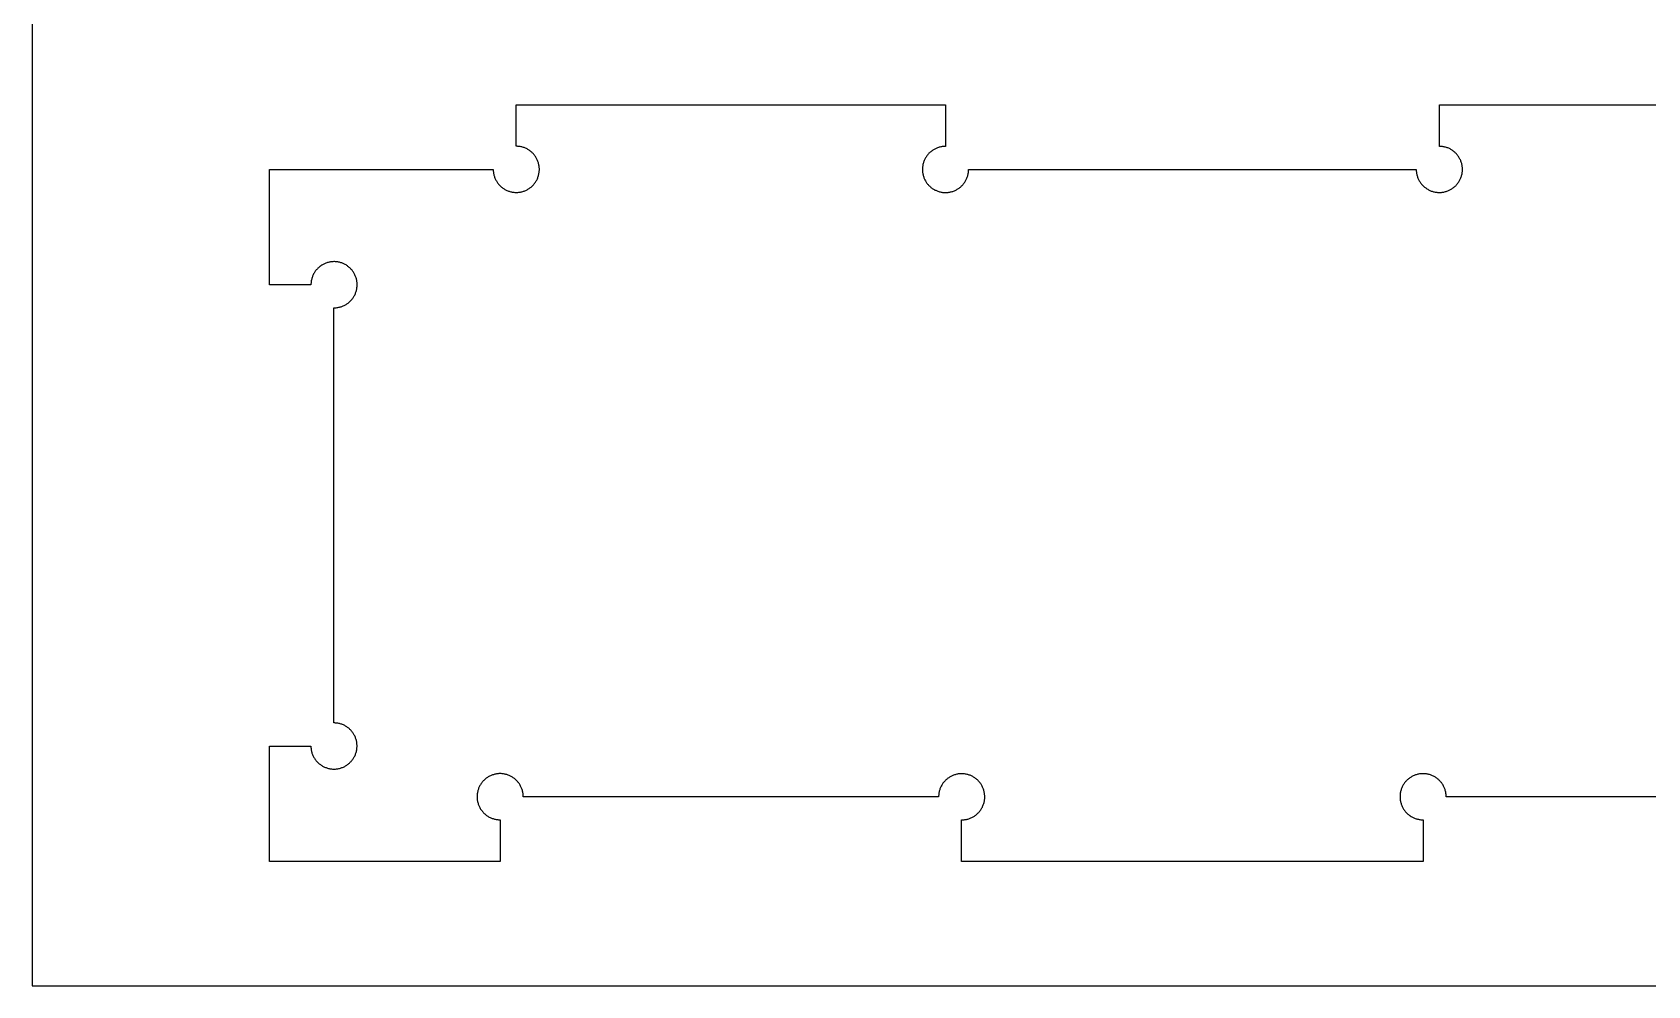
# Model space of a CAD drawing. Header units: millimetres. Extents: x -5 to 101, y -5 to 95.
# Drawn here: x -5 to 30, y -5 to 15.67 of the extents above; entities that cross this region are included whole.
import ezdxf

# ---------------------------------------------------------------- set-up
doc = ezdxf.new("R2010")
doc.units = ezdxf.units.MM
doc.layers.add('Default', color=18, linetype='Continuous', true_color=0x000000)

msp = doc.modelspace()

# ---------------------------------------------------------------- linework, layer by layer
at = {"layer": 'Default'}
for p, q in [((-5, 95), (-5, -5)), ((5.486, 13.198), (5.486, 14.096)), ((5.486, 14.096), (14.786, 14.096)), ((14.786, 14.096), (14.786, 13.195)), ((25.486, 13.196), (25.486, 14.096)), ((25.486, 14.096), (34.786, 14.096)), ((5.503, 13.197), (5.486, 13.198)), ((5.52, 13.196), (5.503, 13.197)), ((5.538, 13.195), (5.52, 13.196)), ((5.555, 13.193), (5.538, 13.195)), ((5.572, 13.19), (5.555, 13.193)), ((5.589, 13.187), (5.572, 13.19)), ((5.606, 13.183), (5.589, 13.187)), ((5.623, 13.178), (5.606, 13.183)), ((5.64, 13.173), (5.623, 13.178)), ((5.656, 13.168), (5.64, 13.173)), ((5.673, 13.161), (5.656, 13.168)), ((5.689, 13.155), (5.673, 13.161)), ((5.705, 13.147), (5.689, 13.155)), ((5.72, 13.139), (5.705, 13.147)), ((5.735, 13.131), (5.72, 13.139)), ((5.75, 13.122), (5.735, 13.131)), ((5.765, 13.112), (5.75, 13.122)), ((5.779, 13.102), (5.765, 13.112)), ((5.793, 13.092), (5.779, 13.102)), ((5.807, 13.081), (5.793, 13.092)), ((5.82, 13.07), (5.807, 13.081)), ((5.833, 13.058), (5.82, 13.07)), ((5.845, 13.045), (5.833, 13.058)), ((5.857, 13.033), (5.845, 13.045)), ((5.869, 13.019), (5.857, 13.033)), ((5.88, 13.006), (5.869, 13.019)), ((5.89, 12.992), (5.88, 13.006)), ((5.9, 12.978), (5.89, 12.992)), ((5.91, 12.963), (5.9, 12.978)), ((5.919, 12.948), (5.91, 12.963)), ((14.364, 12.963), (14.355, 12.949)), ((14.374, 12.978), (14.364, 12.963)), ((14.384, 12.992), (14.374, 12.978)), ((14.394, 13.006), (14.384, 12.992)), ((14.405, 13.019), (14.394, 13.006)), ((14.416, 13.032), (14.405, 13.019)), ((14.428, 13.045), (14.416, 13.032)), ((14.441, 13.057), (14.428, 13.045)), ((14.453, 13.069), (14.441, 13.057)), ((14.467, 13.08), (14.453, 13.069)), ((14.48, 13.091), (14.467, 13.08)), ((14.494, 13.101), (14.48, 13.091)), ((14.508, 13.111), (14.494, 13.101)), ((14.523, 13.12), (14.508, 13.111)), ((14.538, 13.129), (14.523, 13.12)), ((14.553, 13.138), (14.538, 13.129)), ((14.568, 13.145), (14.553, 13.138)), ((14.584, 13.153), (14.568, 13.145)), ((14.6, 13.159), (14.584, 13.153)), ((14.616, 13.166), (14.6, 13.159)), ((14.633, 13.171), (14.616, 13.166)), ((14.649, 13.176), (14.633, 13.171)), ((14.666, 13.181), (14.649, 13.176)), ((14.683, 13.185), (14.666, 13.181)), ((14.7, 13.188), (14.683, 13.185)), ((14.717, 13.191), (14.7, 13.188)), ((14.734, 13.193), (14.717, 13.191)), ((14.751, 13.194), (14.734, 13.193)), ((14.769, 13.195), (14.751, 13.194)), ((14.786, 13.195), (14.769, 13.195)), ((25.503, 13.196), (25.486, 13.196)), ((25.52, 13.195), (25.503, 13.196)), ((25.537, 13.194), (25.52, 13.195)), ((25.555, 13.192), (25.537, 13.194)), ((25.572, 13.189), (25.555, 13.192)), ((25.589, 13.186), (25.572, 13.189)), ((25.606, 13.182), (25.589, 13.186)), ((25.622, 13.177), (25.606, 13.182)), ((25.639, 13.172), (25.622, 13.177)), ((25.655, 13.167), (25.639, 13.172)), ((25.672, 13.161), (25.655, 13.167)), ((25.688, 13.154), (25.672, 13.161)), ((25.703, 13.147), (25.688, 13.154)), ((25.719, 13.139), (25.703, 13.147)), ((25.734, 13.13), (25.719, 13.139)), ((25.749, 13.122), (25.734, 13.13)), ((25.763, 13.112), (25.749, 13.122)), ((25.778, 13.102), (25.763, 13.112)), ((25.792, 13.092), (25.778, 13.102)), ((25.805, 13.081), (25.792, 13.092)), ((25.818, 13.07), (25.805, 13.081)), ((25.831, 13.058), (25.818, 13.07)), ((25.843, 13.046), (25.831, 13.058)), ((25.855, 13.033), (25.843, 13.046)), ((25.867, 13.02), (25.855, 13.033)), ((25.878, 13.007), (25.867, 13.02)), ((25.888, 12.993), (25.878, 13.007)), ((25.898, 12.979), (25.888, 12.993)), ((25.908, 12.965), (25.898, 12.979)), ((25.917, 12.95), (25.908, 12.965)), ((0.136, 10.196), (0.136, 12.696)), ((0.136, 12.696), (4.986, 12.696)), ((4.986, 12.696), (4.986, 12.679)), ((4.986, 12.679), (4.987, 12.661)), ((4.987, 12.661), (4.989, 12.644)), ((4.989, 12.644), (4.991, 12.627)), ((4.991, 12.627), (4.994, 12.609)), ((4.994, 12.609), (4.997, 12.592)), ((5.927, 12.933), (5.919, 12.948)), ((5.935, 12.917), (5.927, 12.933)), ((5.942, 12.902), (5.935, 12.917)), ((5.949, 12.886), (5.942, 12.902)), ((5.955, 12.869), (5.949, 12.886)), ((5.961, 12.853), (5.955, 12.869)), ((5.966, 12.836), (5.961, 12.853)), ((5.971, 12.819), (5.966, 12.836)), ((5.975, 12.802), (5.971, 12.819)), ((5.978, 12.785), (5.975, 12.802)), ((5.975, 12.594), (5.978, 12.612)), ((5.981, 12.768), (5.978, 12.785)), ((5.978, 12.612), (5.981, 12.629)), ((5.983, 12.751), (5.981, 12.768)), ((5.981, 12.629), (5.983, 12.646)), ((5.985, 12.733), (5.983, 12.751)), ((5.983, 12.646), (5.985, 12.663)), ((5.986, 12.716), (5.985, 12.733)), ((5.985, 12.663), (5.986, 12.681)), ((5.986, 12.698), (5.986, 12.716)), ((5.986, 12.681), (5.986, 12.698)), ((14.287, 12.718), (14.286, 12.701)), ((14.286, 12.701), (14.286, 12.684)), ((14.286, 12.684), (14.287, 12.666)), ((14.288, 12.736), (14.287, 12.718)), ((14.287, 12.666), (14.288, 12.649)), ((14.289, 12.753), (14.288, 12.736)), ((14.288, 12.649), (14.29, 12.632)), ((14.292, 12.77), (14.289, 12.753)), ((14.29, 12.632), (14.293, 12.615)), ((14.295, 12.787), (14.292, 12.77)), ((14.293, 12.615), (14.296, 12.598)), ((14.298, 12.804), (14.295, 12.787)), ((14.302, 12.821), (14.298, 12.804)), ((14.307, 12.838), (14.302, 12.821)), ((14.312, 12.854), (14.307, 12.838)), ((14.318, 12.87), (14.312, 12.854)), ((14.324, 12.887), (14.318, 12.87)), ((14.331, 12.902), (14.324, 12.887)), ((14.338, 12.918), (14.331, 12.902)), ((14.346, 12.933), (14.338, 12.918)), ((14.355, 12.949), (14.346, 12.933)), ((15.275, 12.593), (15.279, 12.61)), ((15.279, 12.61), (15.281, 12.627)), ((15.281, 12.627), (15.283, 12.644)), ((15.283, 12.644), (15.285, 12.661)), ((15.285, 12.661), (15.286, 12.679)), ((15.286, 12.679), (15.286, 12.696)), ((15.286, 12.696), (24.986, 12.696)), ((24.986, 12.696), (24.986, 12.679)), ((24.986, 12.679), (24.987, 12.661)), ((24.987, 12.661), (24.989, 12.644)), ((24.989, 12.644), (24.991, 12.627)), ((24.991, 12.627), (24.994, 12.61)), ((24.994, 12.61), (24.997, 12.593)), ((25.925, 12.935), (25.917, 12.95)), ((25.933, 12.919), (25.925, 12.935)), ((25.941, 12.904), (25.933, 12.919)), ((25.948, 12.888), (25.941, 12.904)), ((25.954, 12.872), (25.948, 12.888)), ((25.96, 12.856), (25.954, 12.872)), ((25.965, 12.839), (25.96, 12.856)), ((25.97, 12.822), (25.965, 12.839)), ((25.974, 12.805), (25.97, 12.822)), ((25.977, 12.789), (25.974, 12.805)), ((25.98, 12.771), (25.977, 12.789)), ((25.977, 12.599), (25.98, 12.616)), ((25.983, 12.754), (25.98, 12.771)), ((25.98, 12.616), (25.982, 12.633)), ((25.982, 12.633), (25.984, 12.65)), ((25.984, 12.737), (25.983, 12.754)), ((25.985, 12.72), (25.984, 12.737)), ((25.984, 12.65), (25.985, 12.668)), ((25.986, 12.702), (25.985, 12.72)), ((25.985, 12.668), (25.986, 12.685)), ((25.986, 12.685), (25.986, 12.702)), ((4.997, 12.592), (5.001, 12.575)), ((5.001, 12.575), (5.006, 12.558)), ((5.006, 12.558), (5.011, 12.542)), ((5.011, 12.542), (5.017, 12.525)), ((5.017, 12.525), (5.023, 12.509)), ((5.023, 12.509), (5.03, 12.493)), ((5.03, 12.493), (5.037, 12.477)), ((5.037, 12.477), (5.045, 12.462)), ((5.045, 12.462), (5.054, 12.446)), ((5.054, 12.446), (5.063, 12.431)), ((5.063, 12.431), (5.072, 12.417)), ((5.072, 12.417), (5.082, 12.403)), ((5.082, 12.403), (5.093, 12.389)), ((5.093, 12.389), (5.104, 12.375)), ((5.104, 12.375), (5.115, 12.362)), ((5.115, 12.362), (5.127, 12.349)), ((5.127, 12.349), (5.139, 12.337)), ((5.139, 12.337), (5.152, 12.325)), ((5.152, 12.325), (5.165, 12.314)), ((5.165, 12.314), (5.179, 12.303)), ((5.179, 12.303), (5.193, 12.292)), ((5.193, 12.292), (5.207, 12.282)), ((5.207, 12.282), (5.222, 12.273)), ((5.222, 12.273), (5.237, 12.264)), ((5.237, 12.264), (5.252, 12.256)), ((5.252, 12.256), (5.268, 12.248)), ((5.706, 12.249), (5.721, 12.257)), ((5.721, 12.257), (5.737, 12.265)), ((5.737, 12.265), (5.752, 12.274)), ((5.752, 12.274), (5.766, 12.284)), ((5.766, 12.284), (5.781, 12.294)), ((5.781, 12.294), (5.794, 12.304)), ((5.794, 12.304), (5.808, 12.315)), ((5.808, 12.315), (5.821, 12.327)), ((5.821, 12.327), (5.834, 12.339)), ((5.834, 12.339), (5.846, 12.351)), ((5.846, 12.351), (5.858, 12.364)), ((5.858, 12.364), (5.869, 12.377)), ((5.869, 12.377), (5.88, 12.391)), ((5.88, 12.391), (5.891, 12.404)), ((5.891, 12.404), (5.901, 12.419)), ((5.901, 12.419), (5.91, 12.433)), ((5.91, 12.433), (5.919, 12.448)), ((5.919, 12.448), (5.928, 12.464)), ((5.928, 12.464), (5.936, 12.479)), ((5.936, 12.479), (5.943, 12.495)), ((5.943, 12.495), (5.95, 12.511)), ((5.95, 12.511), (5.956, 12.527)), ((5.956, 12.527), (5.962, 12.544)), ((5.962, 12.544), (5.967, 12.561)), ((5.967, 12.561), (5.971, 12.577)), ((5.971, 12.577), (5.975, 12.594)), ((14.296, 12.598), (14.299, 12.581)), ((14.299, 12.581), (14.304, 12.564)), ((14.304, 12.564), (14.309, 12.547)), ((14.309, 12.547), (14.314, 12.531)), ((14.314, 12.531), (14.32, 12.514)), ((14.32, 12.514), (14.326, 12.498)), ((14.326, 12.498), (14.334, 12.483)), ((14.334, 12.483), (14.341, 12.467)), ((14.341, 12.467), (14.349, 12.452)), ((14.349, 12.452), (14.358, 12.437)), ((14.358, 12.437), (14.367, 12.422)), ((14.367, 12.422), (14.377, 12.408)), ((14.377, 12.408), (14.387, 12.394)), ((14.387, 12.394), (14.398, 12.38)), ((14.398, 12.38), (14.409, 12.367)), ((14.409, 12.367), (14.421, 12.354)), ((14.421, 12.354), (14.433, 12.342)), ((14.433, 12.342), (14.445, 12.33)), ((14.445, 12.33), (14.458, 12.318)), ((14.458, 12.318), (14.471, 12.307)), ((14.471, 12.307), (14.485, 12.296)), ((14.485, 12.296), (14.499, 12.286)), ((14.499, 12.286), (14.513, 12.276)), ((14.513, 12.276), (14.528, 12.267)), ((14.528, 12.267), (14.543, 12.258)), ((14.543, 12.258), (14.558, 12.25)), ((14.558, 12.25), (14.574, 12.243)), ((15.009, 12.248), (15.025, 12.256)), ((15.025, 12.256), (15.04, 12.265)), ((15.04, 12.265), (15.055, 12.274)), ((15.055, 12.274), (15.069, 12.283)), ((15.069, 12.283), (15.083, 12.293)), ((15.083, 12.293), (15.097, 12.304)), ((15.097, 12.304), (15.11, 12.315)), ((15.11, 12.315), (15.123, 12.326)), ((15.123, 12.326), (15.136, 12.338)), ((15.136, 12.338), (15.148, 12.35)), ((15.148, 12.35), (15.16, 12.363)), ((15.16, 12.363), (15.171, 12.376)), ((15.171, 12.376), (15.182, 12.39)), ((15.182, 12.39), (15.192, 12.404)), ((15.192, 12.404), (15.202, 12.418)), ((15.202, 12.418), (15.212, 12.433)), ((15.212, 12.433), (15.22, 12.448)), ((15.22, 12.448), (15.229, 12.463)), ((15.229, 12.463), (15.236, 12.478)), ((15.236, 12.478), (15.244, 12.494)), ((15.244, 12.494), (15.25, 12.51)), ((15.25, 12.51), (15.257, 12.526)), ((15.257, 12.526), (15.262, 12.543)), ((15.262, 12.543), (15.267, 12.559)), ((15.267, 12.559), (15.272, 12.576)), ((15.272, 12.576), (15.275, 12.593)), ((24.997, 12.593), (25.001, 12.576)), ((25.001, 12.576), (25.005, 12.559)), ((25.005, 12.559), (25.01, 12.543)), ((25.01, 12.543), (25.016, 12.526)), ((25.016, 12.526), (25.022, 12.51)), ((25.022, 12.51), (25.029, 12.494)), ((25.029, 12.494), (25.036, 12.478)), ((25.036, 12.478), (25.044, 12.463)), ((25.044, 12.463), (25.052, 12.448)), ((25.052, 12.448), (25.061, 12.433)), ((25.061, 12.433), (25.07, 12.418)), ((25.07, 12.418), (25.08, 12.404)), ((25.08, 12.404), (25.091, 12.39)), ((25.091, 12.39), (25.102, 12.377)), ((25.102, 12.377), (25.113, 12.364)), ((25.113, 12.364), (25.125, 12.351)), ((25.125, 12.351), (25.137, 12.338)), ((25.137, 12.338), (25.149, 12.327)), ((25.149, 12.327), (25.162, 12.315)), ((25.162, 12.315), (25.176, 12.304)), ((25.176, 12.304), (25.19, 12.294)), ((25.19, 12.294), (25.204, 12.284)), ((25.204, 12.284), (25.218, 12.274)), ((25.218, 12.274), (25.233, 12.265)), ((25.233, 12.265), (25.248, 12.257)), ((25.248, 12.257), (25.263, 12.249)), ((25.699, 12.244), (25.714, 12.251)), ((25.714, 12.251), (25.73, 12.26)), ((25.73, 12.26), (25.745, 12.268)), ((25.745, 12.268), (25.759, 12.278)), ((25.759, 12.278), (25.774, 12.287)), ((25.774, 12.287), (25.788, 12.297)), ((25.788, 12.297), (25.801, 12.308)), ((25.801, 12.308), (25.815, 12.319)), ((25.815, 12.319), (25.827, 12.331)), ((25.827, 12.331), (25.84, 12.343)), ((25.84, 12.343), (25.852, 12.355)), ((25.852, 12.355), (25.863, 12.368)), ((25.863, 12.368), (25.875, 12.382)), ((25.875, 12.382), (25.885, 12.395)), ((25.885, 12.395), (25.895, 12.409)), ((25.895, 12.409), (25.905, 12.424)), ((25.905, 12.424), (25.914, 12.438)), ((25.914, 12.438), (25.923, 12.453)), ((25.923, 12.453), (25.931, 12.469)), ((25.931, 12.469), (25.939, 12.484)), ((25.939, 12.484), (25.946, 12.5)), ((25.946, 12.5), (25.952, 12.516)), ((25.952, 12.516), (25.958, 12.532)), ((25.958, 12.532), (25.964, 12.549)), ((25.964, 12.549), (25.969, 12.565)), ((25.969, 12.565), (25.973, 12.582)), ((25.973, 12.582), (25.977, 12.599)), ((5.268, 12.248), (5.284, 12.24)), ((5.284, 12.24), (5.3, 12.234)), ((5.3, 12.234), (5.316, 12.227)), ((5.316, 12.227), (5.333, 12.222)), ((5.333, 12.222), (5.349, 12.217)), ((5.349, 12.217), (5.366, 12.212)), ((5.366, 12.212), (5.383, 12.208)), ((5.383, 12.208), (5.4, 12.205)), ((5.4, 12.205), (5.417, 12.202)), ((5.417, 12.202), (5.435, 12.2)), ((5.435, 12.2), (5.452, 12.199)), ((5.452, 12.199), (5.47, 12.198)), ((5.47, 12.198), (5.487, 12.198)), ((5.487, 12.198), (5.504, 12.198)), ((5.504, 12.198), (5.522, 12.199)), ((5.522, 12.199), (5.539, 12.2)), ((5.539, 12.2), (5.557, 12.203)), ((5.557, 12.203), (5.574, 12.205)), ((5.574, 12.205), (5.591, 12.209)), ((5.591, 12.209), (5.608, 12.213)), ((5.608, 12.213), (5.625, 12.217)), ((5.625, 12.217), (5.641, 12.222)), ((5.641, 12.222), (5.658, 12.228)), ((5.658, 12.228), (5.674, 12.234)), ((5.674, 12.234), (5.69, 12.241)), ((5.69, 12.241), (5.706, 12.249)), ((14.574, 12.243), (14.59, 12.236)), ((14.59, 12.236), (14.606, 12.229)), ((14.606, 12.229), (14.622, 12.223)), ((14.622, 12.223), (14.639, 12.218)), ((14.639, 12.218), (14.655, 12.213)), ((14.655, 12.213), (14.672, 12.209)), ((14.672, 12.209), (14.689, 12.205)), ((14.689, 12.205), (14.706, 12.202)), ((14.706, 12.202), (14.723, 12.199)), ((14.723, 12.199), (14.74, 12.197)), ((14.74, 12.197), (14.758, 12.196)), ((14.758, 12.196), (14.775, 12.195)), ((14.775, 12.195), (14.792, 12.195)), ((14.792, 12.195), (14.81, 12.196)), ((14.81, 12.196), (14.827, 12.197)), ((14.827, 12.197), (14.844, 12.199)), ((14.844, 12.199), (14.861, 12.201)), ((14.861, 12.201), (14.878, 12.204)), ((14.878, 12.204), (14.895, 12.207)), ((14.895, 12.207), (14.912, 12.212)), ((14.912, 12.212), (14.929, 12.216)), ((14.929, 12.216), (14.945, 12.221)), ((14.945, 12.221), (14.962, 12.227)), ((14.962, 12.227), (14.978, 12.234)), ((14.978, 12.234), (14.994, 12.241)), ((14.994, 12.241), (15.009, 12.248)), ((25.263, 12.249), (25.279, 12.241)), ((25.279, 12.241), (25.295, 12.234)), ((25.295, 12.234), (25.311, 12.228)), ((25.311, 12.228), (25.327, 12.222)), ((25.327, 12.222), (25.344, 12.217)), ((25.344, 12.217), (25.361, 12.212)), ((25.361, 12.212), (25.377, 12.208)), ((25.377, 12.208), (25.394, 12.205)), ((25.394, 12.205), (25.412, 12.202)), ((25.412, 12.202), (25.429, 12.2)), ((25.429, 12.2), (25.446, 12.198)), ((25.446, 12.198), (25.463, 12.197)), ((25.463, 12.197), (25.481, 12.196)), ((25.481, 12.196), (25.498, 12.196)), ((25.498, 12.196), (25.515, 12.197)), ((25.515, 12.197), (25.532, 12.198)), ((25.532, 12.198), (25.55, 12.2)), ((25.55, 12.2), (25.567, 12.203)), ((25.567, 12.203), (25.584, 12.206)), ((25.584, 12.206), (25.601, 12.21)), ((25.601, 12.21), (25.618, 12.214)), ((25.618, 12.214), (25.634, 12.219)), ((25.634, 12.219), (25.651, 12.224)), ((25.651, 12.224), (25.667, 12.23)), ((25.667, 12.23), (25.683, 12.237)), ((25.683, 12.237), (25.699, 12.244)), ((1.142, 10.502), (1.132, 10.489)), ((1.153, 10.516), (1.142, 10.502)), ((1.165, 10.529), (1.153, 10.516)), ((1.176, 10.542), (1.165, 10.529)), ((1.188, 10.554), (1.176, 10.542)), ((1.201, 10.566), (1.188, 10.554)), ((1.214, 10.578), (1.201, 10.566)), ((1.228, 10.589), (1.214, 10.578)), ((1.241, 10.599), (1.228, 10.589)), ((1.255, 10.609), (1.241, 10.599)), ((1.27, 10.619), (1.255, 10.609)), ((1.285, 10.628), (1.27, 10.619)), ((1.3, 10.636), (1.285, 10.628)), ((1.315, 10.644), (1.3, 10.636)), ((1.331, 10.652), (1.315, 10.644)), ((1.347, 10.659), (1.331, 10.652)), ((1.363, 10.665), (1.347, 10.659)), ((1.379, 10.671), (1.363, 10.665)), ((1.396, 10.676), (1.379, 10.671)), ((1.413, 10.681), (1.396, 10.676)), ((1.429, 10.685), (1.413, 10.681)), ((1.446, 10.688), (1.429, 10.685)), ((1.464, 10.691), (1.446, 10.688)), ((1.481, 10.694), (1.464, 10.691)), ((1.498, 10.695), (1.481, 10.694)), ((1.515, 10.696), (1.498, 10.695)), ((1.533, 10.697), (1.515, 10.696)), ((1.55, 10.697), (1.533, 10.697)), ((1.567, 10.696), (1.55, 10.697)), ((1.585, 10.695), (1.567, 10.696)), ((1.602, 10.693), (1.585, 10.695)), ((1.619, 10.69), (1.602, 10.693)), ((1.636, 10.687), (1.619, 10.69)), ((1.653, 10.683), (1.636, 10.687)), ((1.67, 10.679), (1.653, 10.683)), ((1.687, 10.674), (1.67, 10.679)), ((1.703, 10.669), (1.687, 10.674)), ((1.719, 10.663), (1.703, 10.669)), ((1.735, 10.656), (1.719, 10.663)), ((1.751, 10.649), (1.735, 10.656)), ((1.767, 10.641), (1.751, 10.649)), ((1.782, 10.633), (1.767, 10.641)), ((1.797, 10.625), (1.782, 10.633)), ((1.812, 10.615), (1.797, 10.625)), ((1.826, 10.606), (1.812, 10.615)), ((1.84, 10.595), (1.826, 10.606)), ((1.854, 10.585), (1.84, 10.595)), ((1.867, 10.573), (1.854, 10.585)), ((1.88, 10.562), (1.867, 10.573)), ((1.892, 10.55), (1.88, 10.562)), ((1.904, 10.537), (1.892, 10.55)), ((1.916, 10.524), (1.904, 10.537)), ((1.927, 10.511), (1.916, 10.524)), ((1.938, 10.497), (1.927, 10.511)), ((1.038, 10.196), (0.136, 10.196)), ((1.039, 10.231), (1.038, 10.213)), ((1.038, 10.213), (1.038, 10.196)), ((1.041, 10.248), (1.039, 10.231)), ((1.043, 10.265), (1.041, 10.248)), ((1.045, 10.282), (1.043, 10.265)), ((1.049, 10.299), (1.045, 10.282)), ((1.053, 10.316), (1.049, 10.299)), ((1.057, 10.333), (1.053, 10.316)), ((1.062, 10.35), (1.057, 10.333)), ((1.068, 10.366), (1.062, 10.35)), ((1.074, 10.382), (1.068, 10.366)), ((1.08, 10.398), (1.074, 10.382)), ((1.088, 10.414), (1.08, 10.398)), ((1.096, 10.43), (1.088, 10.414)), ((1.104, 10.445), (1.096, 10.43)), ((1.113, 10.46), (1.104, 10.445)), ((1.122, 10.474), (1.113, 10.46)), ((1.132, 10.489), (1.122, 10.474)), ((1.948, 10.483), (1.938, 10.497)), ((1.958, 10.469), (1.948, 10.483)), ((1.967, 10.454), (1.958, 10.469)), ((1.975, 10.439), (1.967, 10.454)), ((1.984, 10.424), (1.975, 10.439)), ((1.991, 10.408), (1.984, 10.424)), ((1.998, 10.392), (1.991, 10.408)), ((2.005, 10.376), (1.998, 10.392)), ((2.011, 10.36), (2.005, 10.376)), ((2.016, 10.344), (2.011, 10.36)), ((2.021, 10.327), (2.016, 10.344)), ((2.025, 10.31), (2.021, 10.327)), ((2.029, 10.293), (2.025, 10.31)), ((2.032, 10.276), (2.029, 10.293)), ((2.034, 10.259), (2.032, 10.276)), ((2.036, 10.242), (2.034, 10.259)), ((2.035, 10.138), (2.036, 10.155)), ((2.037, 10.224), (2.036, 10.242)), ((2.036, 10.155), (2.037, 10.172)), ((2.038, 10.207), (2.037, 10.224)), ((2.037, 10.172), (2.038, 10.19)), ((2.038, 10.19), (2.038, 10.207)), ((1.828, 9.79), (1.842, 9.8)), ((1.842, 9.8), (1.856, 9.811)), ((1.856, 9.811), (1.869, 9.822)), ((1.869, 9.822), (1.882, 9.834)), ((1.882, 9.834), (1.894, 9.846)), ((1.894, 9.846), (1.906, 9.859)), ((1.906, 9.859), (1.918, 9.871)), ((1.918, 9.871), (1.929, 9.885)), ((1.929, 9.885), (1.939, 9.899)), ((1.939, 9.899), (1.95, 9.913)), ((1.95, 9.913), (1.959, 9.927)), ((1.959, 9.927), (1.968, 9.942)), ((1.968, 9.942), (1.977, 9.957)), ((1.977, 9.957), (1.985, 9.972)), ((1.985, 9.972), (1.992, 9.988)), ((1.992, 9.988), (1.999, 10.004)), ((1.999, 10.004), (2.006, 10.02)), ((2.006, 10.02), (2.012, 10.036)), ((2.012, 10.036), (2.017, 10.053)), ((2.017, 10.053), (2.022, 10.07)), ((2.022, 10.07), (2.026, 10.086)), ((2.026, 10.086), (2.029, 10.103)), ((2.029, 10.103), (2.032, 10.12)), ((2.032, 10.12), (2.035, 10.138)), ((1.536, 0.697), (1.536, 9.697)), ((1.536, 9.697), (1.553, 9.697)), ((1.553, 9.697), (1.57, 9.698)), ((1.57, 9.698), (1.587, 9.699)), ((1.587, 9.699), (1.605, 9.701)), ((1.605, 9.701), (1.622, 9.704)), ((1.622, 9.704), (1.639, 9.707)), ((1.639, 9.707), (1.656, 9.711)), ((1.656, 9.711), (1.673, 9.715)), ((1.673, 9.715), (1.689, 9.72)), ((1.689, 9.72), (1.706, 9.726)), ((1.706, 9.726), (1.722, 9.732)), ((1.722, 9.732), (1.738, 9.739)), ((1.738, 9.739), (1.754, 9.746)), ((1.754, 9.746), (1.769, 9.753)), ((1.769, 9.753), (1.785, 9.762)), ((1.785, 9.762), (1.799, 9.771)), ((1.799, 9.771), (1.814, 9.78)), ((1.814, 9.78), (1.828, 9.79)), ((1.553, 0.696), (1.536, 0.697)), ((1.57, 0.695), (1.553, 0.696)), ((1.588, 0.694), (1.57, 0.695)), ((1.605, 0.692), (1.588, 0.694)), ((1.622, 0.689), (1.605, 0.692)), ((1.639, 0.686), (1.622, 0.689)), ((1.656, 0.682), (1.639, 0.686)), ((1.673, 0.677), (1.656, 0.682)), ((1.69, 0.672), (1.673, 0.677)), ((1.707, 0.667), (1.69, 0.672)), ((1.723, 0.66), (1.707, 0.667)), ((1.739, 0.654), (1.723, 0.66)), ((1.755, 0.646), (1.739, 0.654)), ((1.77, 0.638), (1.755, 0.646)), ((1.786, 0.63), (1.77, 0.638)), ((1.801, 0.621), (1.786, 0.63)), ((1.815, 0.611), (1.801, 0.621)), ((1.829, 0.601), (1.815, 0.611)), ((1.843, 0.591), (1.829, 0.601)), ((1.857, 0.58), (1.843, 0.591)), ((1.87, 0.568), (1.857, 0.58)), ((1.883, 0.557), (1.87, 0.568)), ((1.895, 0.544), (1.883, 0.557)), ((1.907, 0.531), (1.895, 0.544)), ((1.919, 0.518), (1.907, 0.531)), ((1.93, 0.505), (1.919, 0.518)), ((1.94, 0.491), (1.93, 0.505)), ((1.95, 0.477), (1.94, 0.491)), ((1.96, 0.462), (1.95, 0.477)), ((1.969, 0.447), (1.96, 0.462)), ((1.977, 0.432), (1.969, 0.447)), ((1.985, 0.416), (1.977, 0.432)), ((1.992, 0.4), (1.985, 0.416)), ((1.999, 0.384), (1.992, 0.4)), ((2.006, 0.368), (1.999, 0.384)), ((2.011, 0.351), (2.006, 0.368)), ((2.016, 0.335), (2.011, 0.351)), ((0.136, -2.304), (0.136, 0.196)), ((0.136, 0.196), (1.036, 0.196)), ((1.036, 0.196), (1.036, 0.179)), ((1.036, 0.179), (1.037, 0.161)), ((1.037, 0.161), (1.039, 0.144)), ((1.039, 0.144), (1.041, 0.126)), ((1.041, 0.126), (1.044, 0.109)), ((1.044, 0.109), (1.047, 0.092)), ((1.047, 0.092), (1.051, 0.075)), ((1.051, 0.075), (1.055, 0.058)), ((1.055, 0.058), (1.06, 0.042)), ((1.06, 0.042), (1.066, 0.025)), ((1.066, 0.025), (1.072, 0.009)), ((1.072, 0.009), (1.079, -0.007)), ((1.993, -0.006), (2, 0.01)), ((2, 0.01), (2.006, 0.026)), ((2.006, 0.026), (2.011, 0.042)), ((2.011, 0.042), (2.017, 0.059)), ((2.021, 0.318), (2.016, 0.335)), ((2.017, 0.059), (2.021, 0.076)), ((2.025, 0.301), (2.021, 0.318)), ((2.021, 0.076), (2.025, 0.093)), ((2.028, 0.284), (2.025, 0.301)), ((2.025, 0.093), (2.028, 0.11)), ((2.031, 0.267), (2.028, 0.284)), ((2.028, 0.11), (2.031, 0.127)), ((2.033, 0.249), (2.031, 0.267)), ((2.031, 0.127), (2.033, 0.145)), ((2.035, 0.232), (2.033, 0.249)), ((2.033, 0.145), (2.035, 0.162)), ((2.036, 0.214), (2.035, 0.232)), ((2.035, 0.162), (2.036, 0.18)), ((2.036, 0.197), (2.036, 0.214)), ((2.036, 0.18), (2.036, 0.197)), ((1.079, -0.007), (1.087, -0.023)), ((1.087, -0.023), (1.095, -0.039)), ((1.095, -0.039), (1.103, -0.054)), ((1.103, -0.054), (1.112, -0.069)), ((1.112, -0.069), (1.122, -0.083)), ((1.122, -0.083), (1.132, -0.098)), ((1.132, -0.098), (1.142, -0.112)), ((1.142, -0.112), (1.153, -0.125)), ((1.153, -0.125), (1.165, -0.138)), ((1.165, -0.138), (1.177, -0.151)), ((1.177, -0.151), (1.189, -0.163)), ((1.189, -0.163), (1.202, -0.175)), ((1.202, -0.175), (1.215, -0.187)), ((1.215, -0.187), (1.228, -0.198)), ((1.228, -0.198), (1.242, -0.208)), ((1.242, -0.208), (1.257, -0.218)), ((1.257, -0.218), (1.271, -0.228)), ((1.271, -0.228), (1.286, -0.237)), ((1.286, -0.237), (1.302, -0.245)), ((1.302, -0.245), (1.317, -0.253)), ((1.317, -0.253), (1.333, -0.26)), ((1.333, -0.26), (1.349, -0.267)), ((1.349, -0.267), (1.365, -0.273)), ((1.365, -0.273), (1.382, -0.279)), ((1.382, -0.279), (1.398, -0.284)), ((1.398, -0.284), (1.415, -0.289)), ((1.415, -0.289), (1.432, -0.293)), ((1.432, -0.293), (1.449, -0.296)), ((1.449, -0.296), (1.467, -0.299)), ((1.467, -0.299), (1.484, -0.301)), ((1.484, -0.301), (1.501, -0.302)), ((1.501, -0.302), (1.519, -0.303)), ((1.519, -0.303), (1.536, -0.303)), ((1.536, -0.303), (1.554, -0.303)), ((1.554, -0.303), (1.571, -0.302)), ((1.571, -0.302), (1.589, -0.301)), ((1.589, -0.301), (1.606, -0.298)), ((1.606, -0.298), (1.623, -0.296)), ((1.623, -0.296), (1.64, -0.292)), ((1.64, -0.292), (1.657, -0.288)), ((1.657, -0.288), (1.674, -0.284)), ((1.674, -0.284), (1.691, -0.279)), ((1.691, -0.279), (1.707, -0.273)), ((1.707, -0.273), (1.724, -0.267)), ((1.724, -0.267), (1.74, -0.26)), ((1.74, -0.26), (1.755, -0.253)), ((1.755, -0.253), (1.771, -0.245)), ((1.771, -0.245), (1.786, -0.236)), ((1.786, -0.236), (1.801, -0.227)), ((1.801, -0.227), (1.816, -0.218)), ((1.816, -0.218), (1.83, -0.208)), ((1.83, -0.208), (1.844, -0.197)), ((1.844, -0.197), (1.858, -0.186)), ((1.858, -0.186), (1.871, -0.175)), ((1.871, -0.175), (1.883, -0.163)), ((1.883, -0.163), (1.896, -0.15)), ((1.896, -0.15), (1.908, -0.138)), ((1.908, -0.138), (1.919, -0.124)), ((1.919, -0.124), (1.93, -0.111)), ((1.93, -0.111), (1.941, -0.097)), ((1.941, -0.097), (1.951, -0.083)), ((1.951, -0.083), (1.96, -0.068)), ((1.96, -0.068), (1.969, -0.053)), ((1.969, -0.053), (1.977, -0.038)), ((1.977, -0.038), (1.985, -0.022)), ((1.985, -0.022), (1.993, -0.006)), ((4.684, -0.689), (4.677, -0.705)), ((4.692, -0.674), (4.684, -0.689)), ((4.7, -0.658), (4.692, -0.674)), ((4.709, -0.643), (4.7, -0.658)), ((4.718, -0.629), (4.709, -0.643)), ((4.728, -0.614), (4.718, -0.629)), ((4.738, -0.6), (4.728, -0.614)), ((4.749, -0.587), (4.738, -0.6)), ((4.76, -0.573), (4.749, -0.587)), ((4.771, -0.561), (4.76, -0.573)), ((4.783, -0.548), (4.771, -0.561)), ((4.796, -0.536), (4.783, -0.548)), ((4.809, -0.525), (4.796, -0.536)), ((4.822, -0.513), (4.809, -0.525)), ((4.836, -0.503), (4.822, -0.513)), ((4.85, -0.493), (4.836, -0.503)), ((4.864, -0.483), (4.85, -0.493)), ((4.879, -0.474), (4.864, -0.483)), ((4.894, -0.465), (4.879, -0.474)), ((4.909, -0.457), (4.894, -0.465)), ((4.925, -0.449), (4.909, -0.457)), ((4.941, -0.442), (4.925, -0.449)), ((4.957, -0.436), (4.941, -0.442)), ((4.973, -0.43), (4.957, -0.436)), ((4.989, -0.425), (4.973, -0.43)), ((5.006, -0.42), (4.989, -0.425)), ((5.023, -0.416), (5.006, -0.42)), ((5.04, -0.412), (5.023, -0.416)), ((5.057, -0.409), (5.04, -0.412)), ((5.074, -0.406), (5.057, -0.409)), ((5.091, -0.405), (5.074, -0.406)), ((5.109, -0.403), (5.091, -0.405)), ((5.126, -0.403), (5.109, -0.403)), ((5.143, -0.403), (5.126, -0.403)), ((5.161, -0.403), (5.143, -0.403)), ((5.178, -0.404), (5.161, -0.403)), ((5.195, -0.406), (5.178, -0.404)), ((5.212, -0.408), (5.195, -0.406)), ((5.229, -0.411), (5.212, -0.408)), ((5.246, -0.415), (5.229, -0.411)), ((5.263, -0.419), (5.246, -0.415)), ((5.28, -0.424), (5.263, -0.419)), ((5.296, -0.429), (5.28, -0.424)), ((5.313, -0.435), (5.296, -0.429)), ((5.329, -0.441), (5.313, -0.435)), ((5.345, -0.448), (5.329, -0.441)), ((5.36, -0.455), (5.345, -0.448)), ((5.376, -0.464), (5.36, -0.455)), ((5.391, -0.472), (5.376, -0.464)), ((5.405, -0.481), (5.391, -0.472)), ((5.42, -0.491), (5.405, -0.481)), ((5.434, -0.501), (5.42, -0.491)), ((5.448, -0.511), (5.434, -0.501)), ((5.461, -0.522), (5.448, -0.511)), ((5.474, -0.534), (5.461, -0.522)), ((5.487, -0.546), (5.474, -0.534)), ((5.499, -0.558), (5.487, -0.546)), ((5.51, -0.571), (5.499, -0.558)), ((5.522, -0.584), (5.51, -0.571)), ((5.533, -0.598), (5.522, -0.584)), ((5.543, -0.612), (5.533, -0.598)), ((5.553, -0.626), (5.543, -0.612)), ((5.562, -0.64), (5.553, -0.626)), ((5.571, -0.655), (5.562, -0.64)), ((5.579, -0.671), (5.571, -0.655)), ((5.587, -0.686), (5.579, -0.671)), ((5.594, -0.702), (5.587, -0.686)), ((14.687, -0.686), (14.679, -0.702)), ((14.694, -0.671), (14.687, -0.686)), ((14.703, -0.656), (14.694, -0.671)), ((14.712, -0.641), (14.703, -0.656)), ((14.721, -0.626), (14.712, -0.641)), ((14.731, -0.612), (14.721, -0.626)), ((14.741, -0.598), (14.731, -0.612)), ((14.752, -0.585), (14.741, -0.598)), ((14.764, -0.572), (14.752, -0.585)), ((14.775, -0.559), (14.764, -0.572)), ((14.788, -0.547), (14.775, -0.559)), ((14.8, -0.535), (14.788, -0.547)), ((14.813, -0.523), (14.8, -0.535)), ((14.827, -0.512), (14.813, -0.523)), ((14.84, -0.502), (14.827, -0.512)), ((14.855, -0.492), (14.84, -0.502)), ((14.869, -0.482), (14.855, -0.492)), ((14.884, -0.473), (14.869, -0.482)), ((14.899, -0.465), (14.884, -0.473)), ((14.914, -0.457), (14.899, -0.465)), ((14.93, -0.449), (14.914, -0.457)), ((14.946, -0.442), (14.93, -0.449)), ((14.962, -0.436), (14.946, -0.442)), ((14.978, -0.43), (14.962, -0.436)), ((14.995, -0.425), (14.978, -0.43)), ((15.012, -0.421), (14.995, -0.425)), ((15.028, -0.417), (15.012, -0.421)), ((15.045, -0.413), (15.028, -0.417)), ((15.062, -0.41), (15.045, -0.413)), ((15.08, -0.408), (15.062, -0.41)), ((15.097, -0.406), (15.08, -0.408)), ((15.114, -0.405), (15.097, -0.406)), ((15.131, -0.405), (15.114, -0.405)), ((15.149, -0.405), (15.131, -0.405)), ((15.166, -0.406), (15.149, -0.405)), ((15.183, -0.407), (15.166, -0.406)), ((15.201, -0.409), (15.183, -0.407)), ((15.218, -0.411), (15.201, -0.409)), ((15.235, -0.415), (15.218, -0.411)), ((15.252, -0.418), (15.235, -0.415)), ((15.268, -0.423), (15.252, -0.418)), ((15.285, -0.427), (15.268, -0.423)), ((15.302, -0.433), (15.285, -0.427)), ((15.318, -0.439), (15.302, -0.433)), ((15.334, -0.445), (15.318, -0.439)), ((15.35, -0.452), (15.334, -0.445)), ((15.365, -0.46), (15.35, -0.452)), ((15.38, -0.468), (15.365, -0.46)), ((15.395, -0.477), (15.38, -0.468)), ((15.41, -0.486), (15.395, -0.477)), ((15.424, -0.496), (15.41, -0.486)), ((15.438, -0.506), (15.424, -0.496)), ((15.452, -0.517), (15.438, -0.506)), ((15.465, -0.528), (15.452, -0.517)), ((15.478, -0.54), (15.465, -0.528)), ((15.491, -0.552), (15.478, -0.54)), ((15.503, -0.564), (15.491, -0.552)), ((15.514, -0.577), (15.503, -0.564)), ((15.525, -0.59), (15.514, -0.577)), ((15.536, -0.604), (15.525, -0.59)), ((15.546, -0.618), (15.536, -0.604)), ((15.556, -0.632), (15.546, -0.618)), ((15.565, -0.647), (15.556, -0.632)), ((15.574, -0.662), (15.565, -0.647)), ((15.582, -0.677), (15.574, -0.662)), ((15.589, -0.693), (15.582, -0.677)), ((15.596, -0.709), (15.589, -0.693)), ((24.681, -0.692), (24.674, -0.708)), ((24.688, -0.677), (24.681, -0.692)), ((24.697, -0.661), (24.688, -0.677)), ((24.705, -0.646), (24.697, -0.661)), ((24.714, -0.632), (24.705, -0.646)), ((24.724, -0.617), (24.714, -0.632)), ((24.734, -0.603), (24.724, -0.617)), ((24.745, -0.59), (24.734, -0.603)), ((24.756, -0.576), (24.745, -0.59)), ((24.768, -0.563), (24.756, -0.576)), ((24.78, -0.551), (24.768, -0.563)), ((24.792, -0.539), (24.78, -0.551)), ((24.805, -0.527), (24.792, -0.539)), ((24.818, -0.516), (24.805, -0.527)), ((24.832, -0.505), (24.818, -0.516)), ((24.846, -0.495), (24.832, -0.505)), ((24.86, -0.485), (24.846, -0.495)), ((24.875, -0.476), (24.86, -0.485)), ((24.89, -0.467), (24.875, -0.476)), ((24.905, -0.459), (24.89, -0.467)), ((24.921, -0.452), (24.905, -0.459)), ((24.937, -0.444), (24.921, -0.452)), ((24.953, -0.438), (24.937, -0.444)), ((24.969, -0.432), (24.953, -0.438)), ((24.985, -0.426), (24.969, -0.432)), ((25.002, -0.422), (24.985, -0.426)), ((25.019, -0.417), (25.002, -0.422)), ((25.036, -0.414), (25.019, -0.417)), ((25.053, -0.41), (25.036, -0.414)), ((25.07, -0.408), (25.053, -0.41)), ((25.087, -0.406), (25.07, -0.408)), ((25.104, -0.405), (25.087, -0.406)), ((25.122, -0.404), (25.104, -0.405)), ((25.139, -0.404), (25.122, -0.404)), ((25.156, -0.404), (25.139, -0.404)), ((25.174, -0.405), (25.156, -0.404)), ((25.191, -0.407), (25.174, -0.405)), ((25.208, -0.409), (25.191, -0.407)), ((25.225, -0.412), (25.208, -0.409)), ((25.242, -0.416), (25.225, -0.412)), ((25.259, -0.42), (25.242, -0.416)), ((25.276, -0.424), (25.259, -0.42)), ((25.292, -0.43), (25.276, -0.424)), ((25.309, -0.435), (25.292, -0.43)), ((25.325, -0.442), (25.309, -0.435)), ((25.341, -0.449), (25.325, -0.442)), ((25.356, -0.456), (25.341, -0.449)), ((25.372, -0.464), (25.356, -0.456)), ((25.387, -0.473), (25.372, -0.464)), ((25.402, -0.482), (25.387, -0.473)), ((25.416, -0.491), (25.402, -0.482)), ((25.43, -0.501), (25.416, -0.491)), ((25.444, -0.512), (25.43, -0.501)), ((25.457, -0.523), (25.444, -0.512)), ((25.47, -0.534), (25.457, -0.523)), ((25.483, -0.546), (25.47, -0.534)), ((25.495, -0.558), (25.483, -0.546)), ((25.507, -0.571), (25.495, -0.558)), ((25.518, -0.584), (25.507, -0.571)), ((25.529, -0.598), (25.518, -0.584)), ((25.54, -0.612), (25.529, -0.598)), ((25.549, -0.626), (25.54, -0.612)), ((25.559, -0.641), (25.549, -0.626)), ((25.568, -0.655), (25.559, -0.641)), ((25.576, -0.671), (25.568, -0.655)), ((25.584, -0.686), (25.576, -0.671)), ((25.591, -0.702), (25.584, -0.686)), ((4.637, -0.873), (4.636, -0.89)), ((4.636, -0.89), (4.636, -0.907)), ((4.636, -0.907), (4.637, -0.925)), ((4.638, -0.855), (4.637, -0.873)), ((4.637, -0.925), (4.638, -0.942)), ((4.64, -0.838), (4.638, -0.855)), ((4.638, -0.942), (4.639, -0.959)), ((4.639, -0.959), (4.642, -0.976)), ((4.643, -0.821), (4.64, -0.838)), ((4.642, -0.976), (4.645, -0.993)), ((4.646, -0.804), (4.643, -0.821)), ((4.645, -0.993), (4.648, -1.01)), ((4.65, -0.787), (4.646, -0.804)), ((4.648, -1.01), (4.652, -1.027)), ((4.654, -0.77), (4.65, -0.787)), ((4.652, -1.027), (4.657, -1.044)), ((4.659, -0.754), (4.654, -0.77)), ((4.657, -1.044), (4.662, -1.061)), ((4.664, -0.737), (4.659, -0.754)), ((4.67, -0.721), (4.664, -0.737)), ((4.677, -0.705), (4.67, -0.721)), ((5.601, -0.718), (5.594, -0.702)), ((5.607, -0.734), (5.601, -0.718)), ((5.613, -0.75), (5.607, -0.734)), ((5.618, -0.767), (5.613, -0.75)), ((5.622, -0.784), (5.618, -0.767)), ((5.626, -0.801), (5.622, -0.784)), ((5.629, -0.818), (5.626, -0.801)), ((5.632, -0.835), (5.629, -0.818)), ((5.634, -0.852), (5.632, -0.835)), ((5.635, -0.869), (5.634, -0.852)), ((5.636, -0.887), (5.635, -0.869)), ((5.636, -0.904), (5.636, -0.887)), ((14.636, -0.904), (5.636, -0.904)), ((14.637, -0.887), (14.636, -0.904)), ((14.638, -0.869), (14.637, -0.887)), ((14.639, -0.852), (14.638, -0.869)), ((14.641, -0.835), (14.639, -0.852)), ((14.644, -0.818), (14.641, -0.835)), ((14.647, -0.801), (14.644, -0.818)), ((14.651, -0.784), (14.647, -0.801)), ((14.656, -0.767), (14.651, -0.784)), ((14.661, -0.751), (14.656, -0.767)), ((14.666, -0.734), (14.661, -0.751)), ((14.673, -0.718), (14.666, -0.734)), ((14.679, -0.702), (14.673, -0.718)), ((15.603, -0.725), (15.596, -0.709)), ((15.609, -0.741), (15.603, -0.725)), ((15.614, -0.758), (15.609, -0.741)), ((15.61, -1.064), (15.615, -1.048)), ((15.619, -0.774), (15.614, -0.758)), ((15.615, -1.048), (15.62, -1.031)), ((15.623, -0.791), (15.619, -0.774)), ((15.62, -1.031), (15.624, -1.014)), ((15.627, -0.808), (15.623, -0.791)), ((15.624, -1.014), (15.628, -0.997)), ((15.63, -0.825), (15.627, -0.808)), ((15.628, -0.997), (15.631, -0.98)), ((15.632, -0.842), (15.63, -0.825)), ((15.631, -0.98), (15.633, -0.963)), ((15.634, -0.859), (15.632, -0.842)), ((15.633, -0.963), (15.635, -0.946)), ((15.636, -0.877), (15.634, -0.859)), ((15.635, -0.946), (15.636, -0.929)), ((15.636, -0.894), (15.636, -0.877)), ((15.636, -0.911), (15.636, -0.894)), ((15.636, -0.929), (15.636, -0.911)), ((24.635, -0.876), (24.634, -0.893)), ((24.634, -0.893), (24.634, -0.911)), ((24.634, -0.911), (24.634, -0.928)), ((24.634, -0.928), (24.636, -0.945)), ((24.636, -0.859), (24.635, -0.876)), ((24.638, -0.842), (24.636, -0.859)), ((24.636, -0.945), (24.637, -0.963)), ((24.637, -0.963), (24.64, -0.98)), ((24.64, -0.824), (24.638, -0.842)), ((24.643, -0.807), (24.64, -0.824)), ((24.64, -0.98), (24.643, -0.997)), ((24.647, -0.79), (24.643, -0.807)), ((24.643, -0.997), (24.646, -1.014)), ((24.646, -1.014), (24.65, -1.031)), ((24.651, -0.774), (24.647, -0.79)), ((24.65, -1.031), (24.655, -1.047)), ((24.656, -0.757), (24.651, -0.774)), ((24.655, -1.047), (24.66, -1.064)), ((24.661, -0.74), (24.656, -0.757)), ((24.667, -0.724), (24.661, -0.74)), ((24.674, -0.708), (24.667, -0.724)), ((25.598, -0.718), (25.591, -0.702)), ((25.604, -0.734), (25.598, -0.718)), ((25.61, -0.75), (25.604, -0.734)), ((25.615, -0.767), (25.61, -0.75)), ((25.619, -0.784), (25.615, -0.767)), ((25.623, -0.801), (25.619, -0.784)), ((25.626, -0.818), (25.623, -0.801)), ((25.629, -0.835), (25.626, -0.818)), ((25.631, -0.852), (25.629, -0.835)), ((25.633, -0.869), (25.631, -0.852)), ((25.634, -0.887), (25.633, -0.869)), ((25.634, -0.904), (25.634, -0.887)), ((34.634, -0.904), (25.634, -0.904)), ((4.662, -1.061), (4.668, -1.077)), ((4.668, -1.077), (4.674, -1.093)), ((4.674, -1.093), (4.681, -1.109)), ((4.681, -1.109), (4.688, -1.125)), ((4.688, -1.125), (4.696, -1.14)), ((4.696, -1.14), (4.705, -1.155)), ((4.705, -1.155), (4.714, -1.17)), ((4.714, -1.17), (4.723, -1.184)), ((4.723, -1.184), (4.733, -1.198)), ((4.733, -1.198), (4.744, -1.212)), ((4.744, -1.212), (4.755, -1.226)), ((4.755, -1.226), (4.766, -1.239)), ((4.766, -1.239), (4.778, -1.251)), ((4.778, -1.251), (4.79, -1.264)), ((4.79, -1.264), (4.803, -1.275)), ((4.803, -1.275), (4.816, -1.287)), ((4.816, -1.287), (4.83, -1.298)), ((4.83, -1.298), (4.844, -1.308)), ((4.844, -1.308), (4.858, -1.318)), ((4.858, -1.318), (4.872, -1.327)), ((4.872, -1.327), (4.887, -1.336)), ((4.887, -1.336), (4.902, -1.344)), ((4.902, -1.344), (4.918, -1.352)), ((4.918, -1.352), (4.934, -1.36)), ((4.934, -1.36), (4.95, -1.366)), ((4.95, -1.366), (4.966, -1.373)), ((4.966, -1.373), (4.982, -1.378)), ((4.982, -1.378), (4.999, -1.383)), ((4.999, -1.383), (5.015, -1.388)), ((5.015, -1.388), (5.032, -1.392)), ((5.032, -1.392), (5.049, -1.395)), ((5.049, -1.395), (5.066, -1.398)), ((5.066, -1.398), (5.084, -1.4)), ((5.084, -1.4), (5.101, -1.401)), ((15.205, -1.4), (15.222, -1.397)), ((15.222, -1.397), (15.239, -1.394)), ((15.239, -1.394), (15.256, -1.39)), ((15.256, -1.39), (15.272, -1.386)), ((15.272, -1.386), (15.289, -1.381)), ((15.289, -1.381), (15.305, -1.375)), ((15.305, -1.375), (15.322, -1.369)), ((15.322, -1.369), (15.338, -1.362)), ((15.338, -1.362), (15.353, -1.355)), ((15.353, -1.355), (15.369, -1.347)), ((15.369, -1.347), (15.384, -1.339)), ((15.384, -1.339), (15.399, -1.33)), ((15.399, -1.33), (15.413, -1.321)), ((15.413, -1.321), (15.428, -1.311)), ((15.428, -1.311), (15.442, -1.301)), ((15.442, -1.301), (15.455, -1.29)), ((15.455, -1.29), (15.468, -1.279)), ((15.468, -1.279), (15.481, -1.267)), ((15.481, -1.267), (15.493, -1.255)), ((15.493, -1.255), (15.505, -1.242)), ((15.505, -1.242), (15.517, -1.229)), ((15.517, -1.229), (15.528, -1.216)), ((15.528, -1.216), (15.538, -1.202)), ((15.538, -1.202), (15.548, -1.188)), ((15.548, -1.188), (15.558, -1.174)), ((15.558, -1.174), (15.567, -1.159)), ((15.567, -1.159), (15.576, -1.144)), ((15.576, -1.144), (15.584, -1.128)), ((15.584, -1.128), (15.591, -1.113)), ((15.591, -1.113), (15.598, -1.097)), ((15.598, -1.097), (15.604, -1.081)), ((15.604, -1.081), (15.61, -1.064)), ((24.66, -1.064), (24.666, -1.08)), ((24.666, -1.08), (24.672, -1.096)), ((24.672, -1.096), (24.679, -1.112)), ((24.679, -1.112), (24.687, -1.128)), ((24.687, -1.128), (24.695, -1.143)), ((24.695, -1.143), (24.703, -1.158)), ((24.703, -1.158), (24.712, -1.173)), ((24.712, -1.173), (24.722, -1.188)), ((24.722, -1.188), (24.732, -1.202)), ((24.732, -1.202), (24.743, -1.215)), ((24.743, -1.215), (24.754, -1.229)), ((24.754, -1.229), (24.765, -1.242)), ((24.765, -1.242), (24.777, -1.254)), ((24.777, -1.254), (24.79, -1.266)), ((24.79, -1.266), (24.802, -1.278)), ((24.802, -1.278), (24.816, -1.289)), ((24.816, -1.289), (24.829, -1.3)), ((24.829, -1.3), (24.843, -1.311)), ((24.843, -1.311), (24.857, -1.32)), ((24.857, -1.32), (24.872, -1.33)), ((24.872, -1.33), (24.887, -1.339)), ((24.887, -1.339), (24.902, -1.347)), ((24.902, -1.347), (24.918, -1.355)), ((24.918, -1.355), (24.933, -1.362)), ((24.933, -1.362), (24.949, -1.369)), ((24.949, -1.369), (24.965, -1.375)), ((24.965, -1.375), (24.982, -1.38)), ((24.982, -1.38), (24.999, -1.385)), ((24.999, -1.385), (25.015, -1.39)), ((25.015, -1.39), (25.032, -1.393)), ((25.032, -1.393), (25.049, -1.397)), ((25.049, -1.397), (25.066, -1.399)), ((25.066, -1.399), (25.084, -1.401)), ((5.101, -1.401), (5.118, -1.402)), ((5.118, -1.402), (5.136, -1.402)), ((5.136, -1.402), (5.136, -2.304)), ((15.136, -1.405), (15.153, -1.404)), ((15.136, -2.304), (15.136, -1.405)), ((15.153, -1.404), (15.17, -1.404)), ((15.17, -1.404), (15.187, -1.402)), ((15.187, -1.402), (15.205, -1.4)), ((25.084, -1.401), (25.101, -1.403)), ((25.101, -1.403), (25.118, -1.404)), ((25.118, -1.404), (25.136, -1.404)), ((25.136, -1.404), (25.136, -2.304)), ((5.136, -2.304), (0.136, -2.304)), ((25.136, -2.304), (15.136, -2.304)), ((-5, -5), (65, -5))]:
    msp.add_line(p, q, dxfattribs=at)

doc.saveas('drawing.dxf')
